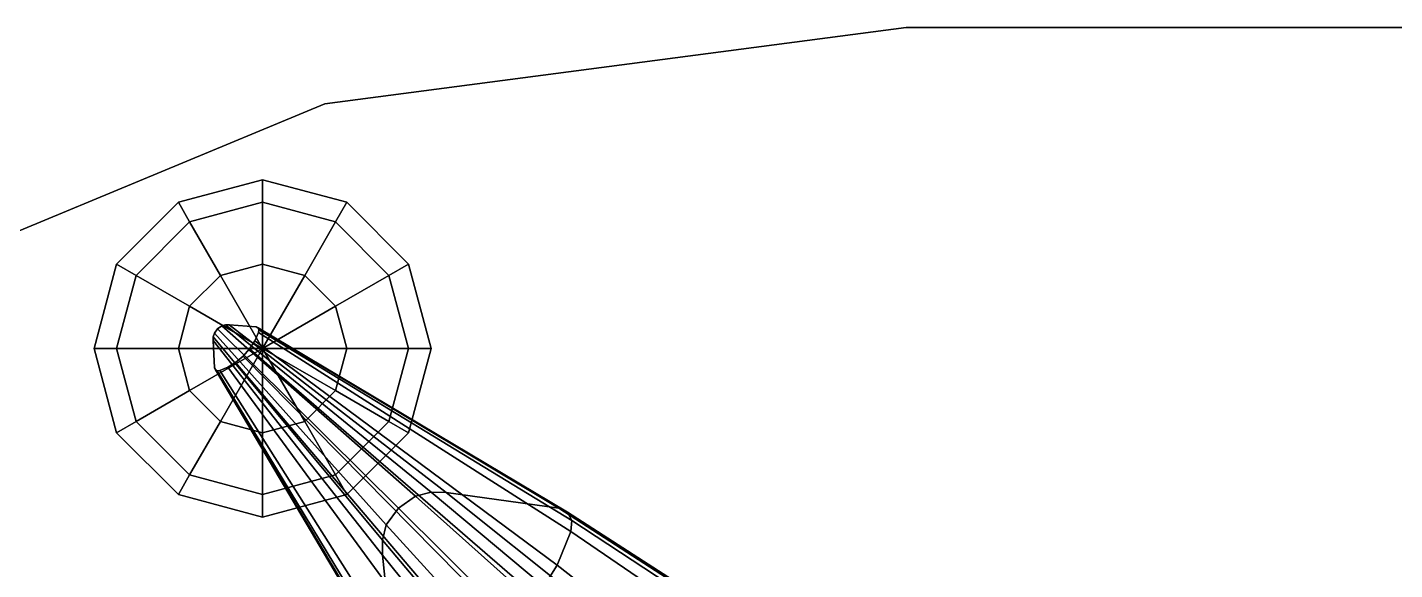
# Model space of a CAD drawing. Header units: millimetres. Extents: x -30782 to 40110, y 35885 to 73818.
# Drawn here: x -14921.9 to -14739.3, y 64651.8 to 64724.1 of the extents above; entities that cross this region are included whole.
import ezdxf

# ---------------------------------------------------------------- set-up
doc = ezdxf.new("R2010")
doc.units = ezdxf.units.MM

# ---------------------------------------------------------------- blocks, each defined once
blk = doc.blocks.new('A$C1ED21673')
for points, invisible_edges in [([(1669.39, 599.8, -609.86), (1519.44, 559.62, -609.86), (1591.77, 589.58, -609.86)], 1), ([(2259.39, 599.8, -597.86), (1669.39, 599.8, -597.86), (1591.77, 589.58, -597.86)], 12), ([(1591.77, 589.58, -597.86), (1669.39, 599.8, -597.86), (1669.39, 599.8, -609.86)], 12), ([(1669.39, 599.8, -609.86), (1591.77, 589.58, -609.86), (1591.77, 589.58, -597.86)], 12), ([(2336.9, 589.59, -609.86), (1669.39, 599.8, -609.86), (2259.39, 599.8, -609.86)], 1), ([(1669.39, 599.8, -597.86), (2259.39, 599.8, -597.86), (2259.39, 599.8, -609.86)], 12), ([(1669.39, 599.8, -609.86), (1669.39, 599.8, -597.86), (2259.39, 599.8, -609.86)], 2), ([(1591.77, 589.58, -597.86), (1519.44, 559.62, -597.86), (1457.33, 511.96, -597.86)], 12), ([(1591.77, 589.58, -597.86), (1591.77, 589.58, -609.86), (1519.44, 559.62, -609.86)], 12), ([(1591.77, 589.58, -597.86), (1519.44, 559.62, -609.86), (1519.44, 559.62, -597.86)], 1), ([(1583.45, 576.48, -619.81), (1583.45, 579.49, -631.06), (1572.2, 576.48, -631.06)], 12), ([(1583.45, 579.49, -631.06), (1573.71, 573.87, -642.31), (1572.2, 576.48, -631.06)], 1), ([(1583.45, 579.49, -631.06), (1583.45, 576.48, -642.31), (1573.71, 573.87, -642.31)], 12), ([(1594.7, 576.48, -631.06), (1583.45, 579.49, -631.06), (1583.45, 576.48, -619.81)], 12), ([(1593.19, 573.87, -642.31), (1583.45, 579.49, -631.06), (1594.7, 576.48, -631.06)], 1), ([(1593.19, 573.87, -642.31), (1583.45, 576.48, -642.31), (1583.45, 579.49, -631.06)], 12), ([(1573.71, 573.87, -619.81), (1572.2, 576.48, -631.06), (1563.96, 568.24, -631.06)], 12), ([(1572.2, 576.48, -631.06), (1566.57, 566.73, -642.31), (1563.96, 568.24, -631.06)], 1), ([(1572.2, 576.48, -631.06), (1573.71, 573.87, -642.31), (1566.57, 566.73, -642.31)], 12), ([(1583.45, 576.48, -619.81), (1572.2, 576.48, -631.06), (1573.71, 573.87, -619.81)], 1), ([(1583.45, 576.48, -642.31), (1577.82, 566.73, -650.54), (1573.71, 573.87, -642.31)], 1), ([(1583.45, 568.24, -611.57), (1583.45, 576.48, -619.81), (1573.71, 573.87, -619.81)], 12), ([(1583.45, 576.48, -642.31), (1583.45, 568.24, -650.54), (1577.82, 566.73, -650.54)], 12), ([(1589.07, 566.73, -650.54), (1583.45, 576.48, -642.31), (1593.19, 573.87, -642.31)], 1), ([(1589.07, 566.73, -650.54), (1583.45, 568.24, -650.54), (1583.45, 576.48, -642.31)], 12), ([(1594.7, 576.48, -631.06), (1583.45, 576.48, -619.81), (1593.19, 573.87, -619.81)], 1), ([(1593.19, 573.87, -619.81), (1583.45, 576.48, -619.81), (1583.45, 568.24, -611.57)], 12), ([(1602.94, 568.24, -631.06), (1594.7, 576.48, -631.06), (1593.19, 573.87, -619.81)], 12), ([(1600.32, 566.73, -642.31), (1593.19, 573.87, -642.31), (1594.7, 576.48, -631.06)], 12), ([(1600.32, 566.73, -642.31), (1594.7, 576.48, -631.06), (1602.94, 568.24, -631.06)], 1), ([(1573.71, 573.87, -619.81), (1563.96, 568.24, -631.06), (1566.57, 566.73, -619.81)], 1), ([(1573.71, 573.87, -642.31), (1573.71, 562.62, -650.54), (1566.57, 566.73, -642.31)], 1), ([(1577.82, 566.73, -611.57), (1573.71, 573.87, -619.81), (1566.57, 566.73, -619.81)], 12), ([(1573.71, 573.87, -642.31), (1577.82, 566.73, -650.54), (1573.71, 562.62, -650.54)], 12), ([(1583.45, 568.24, -611.57), (1573.71, 573.87, -619.81), (1577.82, 566.73, -611.57)], 1), ([(1593.19, 573.87, -619.81), (1583.45, 568.24, -611.57), (1589.07, 566.73, -611.57)], 1), ([(1593.19, 562.62, -650.54), (1589.07, 566.73, -650.54), (1593.19, 573.87, -642.31)], 12), ([(1600.32, 566.73, -619.81), (1593.19, 573.87, -619.81), (1589.07, 566.73, -611.57)], 12), ([(1593.19, 562.62, -650.54), (1593.19, 573.87, -642.31), (1600.32, 566.73, -642.31)], 1), ([(1602.94, 568.24, -631.06), (1593.19, 573.87, -619.81), (1600.32, 566.73, -619.81)], 1), ([(1566.57, 566.73, -619.81), (1563.96, 568.24, -631.06), (1560.95, 556.99, -631.06)], 12), ([(1563.96, 568.24, -631.06), (1563.96, 556.99, -642.31), (1560.95, 556.99, -631.06)], 1), ([(1563.96, 568.24, -631.06), (1566.57, 566.73, -642.31), (1563.96, 556.99, -642.31)], 12), ([(1605.95, 556.99, -631.06), (1602.94, 568.24, -631.06), (1600.32, 566.73, -619.81)], 12), ([(1602.94, 556.99, -642.31), (1600.32, 566.73, -642.31), (1602.94, 568.24, -631.06)], 12), ([(1602.94, 556.99, -642.31), (1602.94, 568.24, -631.06), (1605.95, 556.99, -631.06)], 1), ([(1566.57, 566.73, -619.81), (1560.95, 556.99, -631.06), (1563.96, 556.99, -619.81)], 1), ([(1566.57, 566.73, -642.31), (1572.2, 556.99, -650.54), (1563.96, 556.99, -642.31)], 1), ([(1573.71, 562.62, -611.57), (1566.57, 566.73, -619.81), (1563.96, 556.99, -619.81)], 12), ([(1566.57, 566.73, -642.31), (1573.71, 562.62, -650.54), (1572.2, 556.99, -650.54)], 12), ([(1577.82, 566.73, -611.57), (1566.57, 566.73, -619.81), (1573.71, 562.62, -611.57)], 1), ([(1600.32, 566.73, -619.81), (1589.07, 566.73, -611.57), (1593.19, 562.62, -611.57)], 1), ([(1594.7, 556.99, -650.54), (1593.19, 562.62, -650.54), (1600.32, 566.73, -642.31)], 12), ([(1602.94, 556.99, -619.81), (1600.32, 566.73, -619.81), (1593.19, 562.62, -611.57)], 12), ([(1594.7, 556.99, -650.54), (1600.32, 566.73, -642.31), (1602.94, 556.99, -642.31)], 1), ([(1605.95, 556.99, -631.06), (1600.32, 566.73, -619.81), (1602.94, 556.99, -619.81)], 1), ([(1573.71, 562.62, -611.57), (1563.96, 556.99, -619.81), (1572.2, 556.99, -611.57)], 1), ([(1602.94, 556.99, -619.81), (1593.19, 562.62, -611.57), (1594.7, 556.99, -611.57)], 1), ([(1578.99, 560.15, -625.64), (1576.85, 558.04, -625.67), (1577.04, 554.41, -622.02)], 13), ([(1578.99, 560.15, -625.64), (1578.51, 560.14, -626.08), (1576.85, 558.04, -625.67)], 14), ([(1578.51, 560.14, -626.08), (1576.87, 558.52, -626.1), (1576.85, 558.04, -625.67)], 13), ([(1578.51, 560.14, -626.08), (1578, 559.99, -626.43), (1576.87, 558.52, -626.1)], 14), ([(1578, 559.99, -626.43), (1577.44, 559.58, -626.57), (1576.87, 558.52, -626.1)], 14), ([(1577.44, 559.58, -626.57), (1577.02, 559.03, -626.44), (1576.87, 558.52, -626.1)], 12), ([(1576.87, 558.52, -626.1), (1577.02, 559.03, -626.44), (1599.44, 531.4, -668.01)], 2), ([(1577.02, 559.03, -626.44), (1577.44, 559.58, -626.57), (1599.97, 533.48, -669.25)], 2), ([(1577.02, 559.03, -626.44), (1599.97, 533.48, -669.25), (1599.44, 531.4, -668.01)], 12), ([(1582.57, 559.85, -621.94), (1578.99, 560.15, -625.64), (1577.04, 554.41, -622.02)], 14), ([(1582.84, 559.73, -621.57), (1582.57, 559.85, -621.94), (1577.04, 554.41, -622.02)], 14), ([(1582.96, 559.48, -621.22), (1582.84, 559.73, -621.57), (1577.04, 554.41, -622.02)], 14), ([(1582.91, 559.12, -620.92), (1582.96, 559.48, -621.22), (1577.04, 554.41, -622.02)], 14), ([(1582.41, 558.02, -620.35), (1582.91, 559.12, -620.92), (1577.04, 554.41, -622.02)], 14), ([(1577.44, 559.58, -626.57), (1578, 559.99, -626.43), (1601.58, 535.7, -669.73)], 2), ([(1577.44, 559.58, -626.57), (1601.58, 535.7, -669.73), (1599.97, 533.48, -669.25)], 12), ([(1578, 559.99, -626.43), (1578.51, 560.14, -626.08), (1603.85, 537.3, -669.2)], 2), ([(1578, 559.99, -626.43), (1603.85, 537.3, -669.2), (1601.58, 535.7, -669.73)], 12), ([(1578.51, 560.14, -626.08), (1578.99, 560.15, -625.64), (1605.96, 537.81, -667.92)], 2), ([(1578.51, 560.14, -626.08), (1605.96, 537.81, -667.92), (1603.85, 537.3, -669.2)], 12), ([(1578.99, 560.15, -625.64), (1582.57, 559.85, -621.94), (1607.97, 537.76, -666.28)], 2), ([(1578.99, 560.15, -625.64), (1607.97, 537.76, -666.28), (1605.96, 537.81, -667.92)], 12), ([(1582.91, 559.12, -620.92), (1582.41, 558.02, -620.35), (1624.6, 532.57, -648.86)], 2), ([(1582.57, 559.85, -621.94), (1582.84, 559.73, -621.57), (1623.01, 535.68, -652.62)], 2), ([(1582.57, 559.85, -621.94), (1623.01, 535.68, -652.62), (1607.97, 537.76, -666.28)], 12), ([(1582.84, 559.73, -621.57), (1582.96, 559.48, -621.22), (1624.16, 535.15, -651.28)], 2), ([(1582.84, 559.73, -621.57), (1624.16, 535.15, -651.28), (1623.01, 535.68, -652.62)], 12), ([(1582.96, 559.48, -621.22), (1582.91, 559.12, -620.92), (1624.72, 534.06, -649.96)], 2), ([(1582.91, 559.12, -620.92), (1624.6, 532.57, -648.86), (1624.72, 534.06, -649.96)], 12), ([(1582.96, 559.48, -621.22), (1624.72, 534.06, -649.96), (1624.16, 535.15, -651.28)], 12), ([(1563.96, 556.99, -619.81), (1560.95, 556.99, -631.06), (1563.96, 545.74, -631.06)], 12), ([(1560.95, 556.99, -631.06), (1563.96, 556.99, -642.31), (1566.57, 547.25, -642.31)], 12), ([(1560.95, 556.99, -631.06), (1566.57, 547.25, -642.31), (1563.96, 545.74, -631.06)], 1), ([(1563.96, 556.99, -642.31), (1572.2, 556.99, -650.54), (1573.71, 551.37, -650.54)], 12), ([(1563.96, 556.99, -642.31), (1573.71, 551.37, -650.54), (1566.57, 547.25, -642.31)], 1), ([(1563.96, 556.99, -619.81), (1563.96, 545.74, -631.06), (1566.57, 547.25, -619.81)], 1), ([(1572.2, 556.99, -611.57), (1563.96, 556.99, -619.81), (1566.57, 547.25, -619.81)], 12), ([(1572.2, 556.99, -611.57), (1566.57, 547.25, -619.81), (1573.71, 551.37, -611.57)], 1), ([(1576.85, 558.04, -625.67), (1576.87, 558.52, -626.1), (1599.46, 529.4, -666.4)], 2), ([(1576.85, 558.04, -625.67), (1599.46, 529.4, -666.4), (1601.09, 514.14, -652.92)], 12), ([(1577.04, 554.41, -622.02), (1576.85, 558.04, -625.67), (1601.09, 514.14, -652.92)], 2), ([(1576.87, 558.52, -626.1), (1599.44, 531.4, -668.01), (1599.46, 529.4, -666.4)], 12), ([(1581.71, 556.95, -620), (1582.41, 558.02, -620.35), (1577.04, 554.41, -622.02)], 14), ([(1580.84, 555.95, -619.87), (1581.71, 556.95, -620), (1577.04, 554.41, -622.02)], 14), ([(1581.71, 556.95, -620), (1580.84, 555.95, -619.87), (1620.07, 523.76, -645.45)], 2), ([(1582.41, 558.02, -620.35), (1581.71, 556.95, -620), (1622.76, 528.08, -646.76)], 2), ([(1581.71, 556.95, -620), (1620.07, 523.76, -645.45), (1622.76, 528.08, -646.76)], 12), ([(1582.41, 558.02, -620.35), (1622.76, 528.08, -646.76), (1624.6, 532.57, -648.86)], 12), ([(1593.19, 551.37, -650.54), (1602.94, 556.99, -642.31), (1600.32, 547.25, -642.31)], 1), ([(1593.19, 551.37, -650.54), (1594.7, 556.99, -650.54), (1602.94, 556.99, -642.31)], 12), ([(1600.32, 547.25, -619.81), (1594.7, 556.99, -611.57), (1593.19, 551.37, -611.57)], 1), ([(1600.32, 547.25, -619.81), (1602.94, 556.99, -619.81), (1594.7, 556.99, -611.57)], 12), ([(1602.94, 545.74, -631.06), (1602.94, 556.99, -619.81), (1600.32, 547.25, -619.81)], 1), ([(1600.32, 547.25, -642.31), (1605.95, 556.99, -631.06), (1602.94, 545.74, -631.06)], 1), ([(1600.32, 547.25, -642.31), (1602.94, 556.99, -642.31), (1605.95, 556.99, -631.06)], 12), ([(1602.94, 545.74, -631.06), (1605.95, 556.99, -631.06), (1602.94, 556.99, -619.81)], 12), ([(1579.85, 555.13, -620.03), (1580.84, 555.95, -619.87), (1577.04, 554.41, -622.02)], 14), ([(1578.81, 554.49, -620.41), (1579.85, 555.13, -620.03), (1577.04, 554.41, -622.02)], 14), ([(1579.85, 555.13, -620.03), (1578.81, 554.49, -620.41), (1612.7, 516.54, -645.58)], 2), ([(1580.84, 555.95, -619.87), (1579.85, 555.13, -620.03), (1616.65, 519.75, -644.99)], 2), ([(1579.85, 555.13, -620.03), (1612.7, 516.54, -645.58), (1616.65, 519.75, -644.99)], 12), ([(1580.84, 555.95, -619.87), (1616.65, 519.75, -644.99), (1620.07, 523.76, -645.45)], 12), ([(1577.75, 554.04, -621), (1578.81, 554.49, -620.41), (1577.04, 554.41, -622.02)], 14), ([(1577.04, 554.41, -622.02), (1601.09, 514.14, -652.92), (1601.58, 512.96, -651.59)], 12), ([(1577.15, 554.13, -621.66), (1577.04, 554.41, -622.02), (1601.58, 512.96, -651.59)], 2), ([(1577.39, 554, -621.3), (1577.04, 554.41, -622.02), (1577.15, 554.13, -621.66)], 1), ([(1577.39, 554, -621.3), (1577.75, 554.04, -621), (1577.04, 554.41, -622.02)], 14), ([(1577.39, 554, -621.3), (1577.15, 554.13, -621.66), (1602.65, 512.36, -650.26)], 2), ([(1577.15, 554.13, -621.66), (1601.58, 512.96, -651.59), (1602.65, 512.36, -650.26)], 12), ([(1577.75, 554.04, -621), (1577.39, 554, -621.3), (1604.12, 512.44, -649.15)], 2), ([(1577.39, 554, -621.3), (1602.65, 512.36, -650.26), (1604.12, 512.44, -649.15)], 12), ([(1578.81, 554.49, -620.41), (1577.75, 554.04, -621), (1608.47, 514.07, -646.98)], 2), ([(1577.75, 554.04, -621), (1604.12, 512.44, -649.15), (1608.47, 514.07, -646.98)], 12), ([(1578.81, 554.49, -620.41), (1608.47, 514.07, -646.98), (1612.7, 516.54, -645.58)], 12), ([(1566.57, 547.25, -642.31), (1573.71, 551.37, -650.54), (1577.82, 547.25, -650.54)], 12), ([(1573.71, 551.37, -611.57), (1566.57, 547.25, -619.81), (1573.71, 540.12, -619.81)], 12), ([(1573.71, 551.37, -611.57), (1573.71, 540.12, -619.81), (1577.82, 547.25, -611.57)], 1), ([(1589.07, 547.25, -650.54), (1593.19, 551.37, -650.54), (1600.32, 547.25, -642.31)], 12), ([(1593.19, 540.12, -619.81), (1593.19, 551.37, -611.57), (1589.07, 547.25, -611.57)], 1), ([(1593.19, 540.12, -619.81), (1600.32, 547.25, -619.81), (1593.19, 551.37, -611.57)], 12), ([(1566.57, 547.25, -619.81), (1563.96, 545.74, -631.06), (1572.2, 537.5, -631.06)], 12), ([(1563.96, 545.74, -631.06), (1566.57, 547.25, -642.31), (1573.71, 540.12, -642.31)], 12), ([(1566.57, 547.25, -642.31), (1577.82, 547.25, -650.54), (1573.71, 540.12, -642.31)], 1), ([(1566.57, 547.25, -619.81), (1572.2, 537.5, -631.06), (1573.71, 540.12, -619.81)], 1), ([(1573.71, 540.12, -642.31), (1577.82, 547.25, -650.54), (1583.45, 545.74, -650.54)], 12), ([(1577.82, 547.25, -611.57), (1573.71, 540.12, -619.81), (1583.45, 537.5, -619.81)], 12), ([(1577.82, 547.25, -611.57), (1583.45, 537.5, -619.81), (1583.45, 545.74, -611.57)], 1), ([(1583.45, 545.74, -650.54), (1589.07, 547.25, -650.54), (1593.19, 540.12, -642.31)], 12), ([(1583.45, 537.5, -619.81), (1589.07, 547.25, -611.57), (1583.45, 545.74, -611.57)], 1), ([(1583.45, 537.5, -619.81), (1593.19, 540.12, -619.81), (1589.07, 547.25, -611.57)], 12), ([(1589.07, 547.25, -650.54), (1600.32, 547.25, -642.31), (1593.19, 540.12, -642.31)], 1), ([(1594.7, 537.5, -631.06), (1600.32, 547.25, -619.81), (1593.19, 540.12, -619.81)], 1), ([(1593.19, 540.12, -642.31), (1600.32, 547.25, -642.31), (1602.94, 545.74, -631.06)], 12), ([(1594.7, 537.5, -631.06), (1602.94, 545.74, -631.06), (1600.32, 547.25, -619.81)], 12), ([(1563.96, 545.74, -631.06), (1573.71, 540.12, -642.31), (1572.2, 537.5, -631.06)], 1), ([(1573.71, 540.12, -642.31), (1583.45, 545.74, -650.54), (1583.45, 537.5, -642.31)], 1), ([(1583.45, 545.74, -650.54), (1593.19, 540.12, -642.31), (1583.45, 537.5, -642.31)], 1), ([(1593.19, 540.12, -642.31), (1602.94, 545.74, -631.06), (1594.7, 537.5, -631.06)], 1), ([(1573.71, 540.12, -619.81), (1572.2, 537.5, -631.06), (1583.45, 534.49, -631.06)], 12), ([(1572.2, 537.5, -631.06), (1573.71, 540.12, -642.31), (1583.45, 537.5, -642.31)], 12), ([(1573.71, 540.12, -619.81), (1583.45, 534.49, -631.06), (1583.45, 537.5, -619.81)], 1), ([(1583.45, 534.49, -631.06), (1593.19, 540.12, -619.81), (1583.45, 537.5, -619.81)], 1), ([(1583.45, 534.49, -631.06), (1594.7, 537.5, -631.06), (1593.19, 540.12, -619.81)], 12), ([(1583.45, 537.5, -642.31), (1593.19, 540.12, -642.31), (1594.7, 537.5, -631.06)], 12), ([(1572.2, 537.5, -631.06), (1583.45, 537.5, -642.31), (1583.45, 534.49, -631.06)], 1), ([(1583.45, 537.5, -642.31), (1594.7, 537.5, -631.06), (1583.45, 534.49, -631.06)], 1), ([(1601.58, 535.7, -669.73), (1603.85, 537.3, -669.2), (1624.47, 513.03, -715.64)], 2), ([(1603.85, 537.3, -669.2), (1605.96, 537.81, -667.92), (1628.24, 515.57, -714.87)], 2), ([(1603.85, 537.3, -669.2), (1628.24, 515.57, -714.87), (1624.47, 513.03, -715.64)], 12), ([(1605.96, 537.81, -667.92), (1607.97, 537.76, -666.28), (1631.84, 516.24, -713.02)], 2), ([(1605.96, 537.81, -667.92), (1631.84, 516.24, -713.02), (1628.24, 515.57, -714.87)], 12), ([(1607.97, 537.76, -666.28), (1623.01, 535.68, -652.62), (1635.33, 515.95, -710.63)], 2), ([(1607.97, 537.76, -666.28), (1635.33, 515.95, -710.63), (1631.84, 516.24, -713.02)], 12), ([(1599.97, 533.48, -669.25), (1601.58, 535.7, -669.73), (1621.91, 509.36, -714.95)], 2), ([(1601.58, 535.7, -669.73), (1624.47, 513.03, -715.64), (1621.91, 509.36, -714.95)], 12), ([(1623.01, 535.68, -652.62), (1624.16, 535.15, -651.28), (1661.59, 510.82, -690.82)], 2), ([(1623.01, 535.68, -652.62), (1661.59, 510.82, -690.82), (1635.33, 515.95, -710.63)], 12), ([(1624.16, 535.15, -651.28), (1624.72, 534.06, -649.96), (1663.64, 509.78, -688.87)], 2), ([(1624.16, 535.15, -651.28), (1663.64, 509.78, -688.87), (1661.59, 510.82, -690.82)], 12), ([(1599.44, 531.4, -668.01), (1599.97, 533.48, -669.25), (1621.2, 505.79, -713.14)], 2), ([(1599.97, 533.48, -669.25), (1621.91, 509.36, -714.95), (1621.2, 505.79, -713.14)], 12), ([(1624.72, 534.06, -649.96), (1624.6, 532.57, -648.86), (1664.72, 507.83, -686.95)], 2), ([(1624.72, 534.06, -649.96), (1664.72, 507.83, -686.95), (1663.64, 509.78, -688.87)], 12), ([(1599.46, 529.4, -666.4), (1599.44, 531.4, -668.01), (1621.44, 502.33, -710.8)], 2), ([(1599.44, 531.4, -668.01), (1621.2, 505.79, -713.14), (1621.44, 502.33, -710.8)], 12), ([(1624.6, 532.57, -648.86), (1622.76, 528.08, -646.76), (1664.67, 505.27, -685.37)], 2), ([(1624.6, 532.57, -648.86), (1664.67, 505.27, -685.37), (1664.72, 507.83, -686.95)], 12), ([(1601.09, 514.14, -652.92), (1599.46, 529.4, -666.4), (1625.81, 475.74, -691.26)], 2), ([(1599.46, 529.4, -666.4), (1621.44, 502.33, -710.8), (1625.81, 475.74, -691.26)], 12), ([(1622.76, 528.08, -646.76), (1620.07, 523.76, -645.45), (1661.93, 497.69, -682.31)], 2), ([(1622.76, 528.08, -646.76), (1661.93, 497.69, -682.31), (1664.67, 505.27, -685.37)], 12)]:
    blk.add_3dface(points, dxfattribs=dict(invisible_edges=invisible_edges))
for points in [[(1583.45, 568.24, -650.54), (1583.45, 556.99, -653.56), (1577.82, 566.73, -650.54)], [(1583.45, 556.99, -608.56), (1583.45, 568.24, -611.57), (1577.82, 566.73, -611.57)], [(1583.45, 556.99, -653.56), (1583.45, 568.24, -650.54), (1589.07, 566.73, -650.54)], [(1589.07, 566.73, -611.57), (1583.45, 568.24, -611.57), (1583.45, 556.99, -608.56)], [(1577.82, 566.73, -650.54), (1583.45, 556.99, -653.56), (1573.71, 562.62, -650.54)], [(1583.45, 556.99, -608.56), (1577.82, 566.73, -611.57), (1573.71, 562.62, -611.57)], [(1583.45, 556.99, -653.56), (1589.07, 566.73, -650.54), (1593.19, 562.62, -650.54)], [(1593.19, 562.62, -611.57), (1589.07, 566.73, -611.57), (1583.45, 556.99, -608.56)], [(1573.71, 562.62, -650.54), (1583.45, 556.99, -653.56), (1572.2, 556.99, -650.54)], [(1583.45, 556.99, -608.56), (1573.71, 562.62, -611.57), (1572.2, 556.99, -611.57)], [(1583.45, 556.99, -653.56), (1593.19, 562.62, -650.54), (1594.7, 556.99, -650.54)], [(1594.7, 556.99, -611.57), (1593.19, 562.62, -611.57), (1583.45, 556.99, -608.56)], [(1572.2, 556.99, -650.54), (1583.45, 556.99, -653.56), (1573.71, 551.37, -650.54)], [(1583.45, 556.99, -608.56), (1572.2, 556.99, -611.57), (1573.71, 551.37, -611.57)], [(1573.71, 551.37, -650.54), (1583.45, 556.99, -653.56), (1577.82, 547.25, -650.54)], [(1583.45, 556.99, -608.56), (1573.71, 551.37, -611.57), (1577.82, 547.25, -611.57)], [(1577.82, 547.25, -650.54), (1583.45, 556.99, -653.56), (1583.45, 545.74, -650.54)], [(1583.45, 556.99, -608.56), (1577.82, 547.25, -611.57), (1583.45, 545.74, -611.57)], [(1583.45, 556.99, -653.56), (1594.7, 556.99, -650.54), (1593.19, 551.37, -650.54)], [(1583.45, 556.99, -653.56), (1593.19, 551.37, -650.54), (1589.07, 547.25, -650.54)], [(1583.45, 556.99, -653.56), (1589.07, 547.25, -650.54), (1583.45, 545.74, -650.54)], [(1593.19, 551.37, -611.57), (1594.7, 556.99, -611.57), (1583.45, 556.99, -608.56)], [(1589.07, 547.25, -611.57), (1593.19, 551.37, -611.57), (1583.45, 556.99, -608.56)], [(1583.45, 545.74, -611.57), (1589.07, 547.25, -611.57), (1583.45, 556.99, -608.56)]]:
    blk.add_3dface(points)

msp = doc.modelspace()

# ---------------------------------------------------------------- block references
msp.add_blockref('A$C1ED21673', (-16473.93, 64124.28))

doc.saveas('drawing.dxf')
